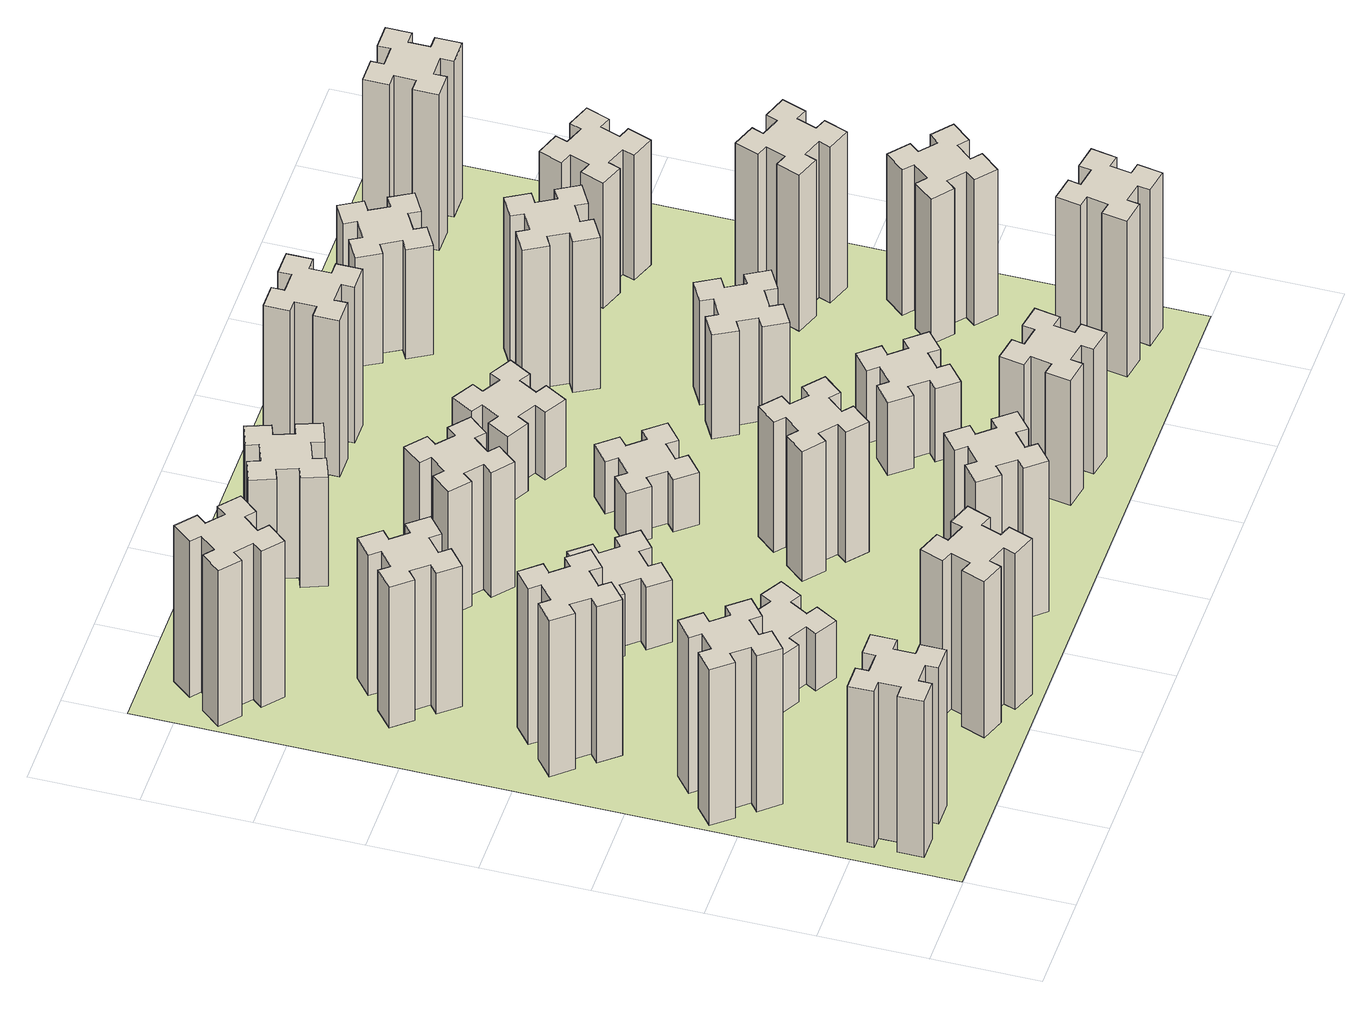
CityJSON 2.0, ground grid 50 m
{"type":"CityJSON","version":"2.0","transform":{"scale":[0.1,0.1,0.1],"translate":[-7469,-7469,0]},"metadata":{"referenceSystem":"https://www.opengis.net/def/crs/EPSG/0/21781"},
"CityObjects":{
"building1":{"type":"Building","attributes":{"class":"1000","function":"1000","usage":"1000","yearOfConstruction":2016,"roofType":"1000","measuredHeight":90,"storeysAboveGround":30,"storeysBelowGround":0},"geometry":[{"type":"Solid","lod":"1","boundaries":[[[[0,1,2,3,4,5,6,7,8,9,10,11,12,13,14,15,16,17,18,19]],[[17,16,20,21]],[[16,15,22,20]],[[15,14,23,22]],[[14,13,24,23]],[[13,12,25,24]],[[12,11,26,25]],[[11,10,27,26]],[[10,9,28,27]],[[9,8,29,28]],[[8,7,30,29]],[[7,6,31,30]],[[6,5,32,31]],[[5,4,33,32]],[[4,3,34,33]],[[3,2,35,34]],[[2,1,36,35]],[[1,0,37,36]],[[0,19,38,37]],[[19,18,39,38]],[[18,17,21,39]],[[24,25,26,27,28,29,30,31,32,33,34,35,36,37,38,39,21,20,22,23]]]]}]},
"building2":{"type":"Building","attributes":{"class":"1000","function":"1000","usage":"1000","yearOfConstruction":2016,"roofType":"1000","measuredHeight":90,"storeysAboveGround":30,"storeysBelowGround":0},"geometry":[{"type":"Solid","lod":"1","boundaries":[[[[40,41,42,43,44,45,46,47,48,49,50,51,52,53,54,55,56,57,58,59]],[[57,56,60,61]],[[56,55,62,60]],[[55,54,63,62]],[[54,53,64,63]],[[53,52,65,64]],[[52,51,66,65]],[[51,50,67,66]],[[50,49,68,67]],[[49,48,69,68]],[[48,47,70,69]],[[47,46,71,70]],[[46,45,72,71]],[[45,44,73,72]],[[44,43,74,73]],[[43,42,75,74]],[[42,41,76,75]],[[41,40,77,76]],[[40,59,78,77]],[[59,58,79,78]],[[58,57,61,79]],[[64,65,66,67,68,69,70,71,72,73,74,75,76,77,78,79,61,60,62,63]]]]}]},
"building3":{"type":"Building","attributes":{"class":"1000","function":"1000","usage":"1000","yearOfConstruction":2016,"roofType":"1000","measuredHeight":90,"storeysAboveGround":30,"storeysBelowGround":0},"geometry":[{"type":"Solid","lod":"1","boundaries":[[[[80,81,82,83,84,85,86,87,88,89,90,91,92,93,94,95,96,97,98,99]],[[97,96,100,101]],[[96,95,102,100]],[[95,94,103,102]],[[94,93,104,103]],[[93,92,105,104]],[[92,91,106,105]],[[91,90,107,106]],[[90,89,108,107]],[[89,88,109,108]],[[88,87,110,109]],[[87,86,111,110]],[[86,85,112,111]],[[85,84,113,112]],[[84,83,114,113]],[[83,82,115,114]],[[82,81,116,115]],[[81,80,117,116]],[[80,99,118,117]],[[99,98,119,118]],[[98,97,101,119]],[[104,105,106,107,108,109,110,111,112,113,114,115,116,117,118,119,101,100,102,103]]]]}]},
"building4":{"type":"Building","attributes":{"class":"1000","function":"1000","usage":"1000","yearOfConstruction":2016,"roofType":"1000","measuredHeight":90,"storeysAboveGround":30,"storeysBelowGround":0},"geometry":[{"type":"Solid","lod":"1","boundaries":[[[[120,121,122,123,124,125,126,127,128,129,130,131,132,133,134,135,136,137,138,139]],[[137,136,140,141]],[[136,135,142,140]],[[135,134,143,142]],[[134,133,144,143]],[[133,132,145,144]],[[132,131,146,145]],[[131,130,147,146]],[[130,129,148,147]],[[129,128,149,148]],[[128,127,150,149]],[[127,126,151,150]],[[126,125,152,151]],[[125,124,153,152]],[[124,123,154,153]],[[123,122,155,154]],[[122,121,156,155]],[[121,120,157,156]],[[120,139,158,157]],[[139,138,159,158]],[[138,137,141,159]],[[144,145,146,147,148,149,150,151,152,153,154,155,156,157,158,159,141,140,142,143]]]]}]},
"building5":{"type":"Building","attributes":{"class":"1000","function":"1000","usage":"1000","yearOfConstruction":2016,"roofType":"1000","measuredHeight":81,"storeysAboveGround":30,"storeysBelowGround":0},"geometry":[{"type":"Solid","lod":"1","boundaries":[[[[160,161,162,163,164,165,166,167,168,169,170,171,172,173,174,175,176,177,178,179]],[[177,176,180,181]],[[176,175,182,180]],[[175,174,183,182]],[[174,173,184,183]],[[173,172,185,184]],[[172,171,186,185]],[[171,170,187,186]],[[170,169,188,187]],[[169,168,189,188]],[[168,167,190,189]],[[167,166,191,190]],[[166,165,192,191]],[[165,164,193,192]],[[164,163,194,193]],[[163,162,195,194]],[[162,161,196,195]],[[161,160,197,196]],[[160,179,198,197]],[[179,178,199,198]],[[178,177,181,199]],[[184,185,186,187,188,189,190,191,192,193,194,195,196,197,198,199,181,180,182,183]]]]}]},
"building6":{"type":"Building","attributes":{"class":"1000","function":"1000","usage":"1000","yearOfConstruction":2016,"roofType":"1000","measuredHeight":90,"storeysAboveGround":30,"storeysBelowGround":0},"geometry":[{"type":"Solid","lod":"1","boundaries":[[[[200,201,202,203,204,205,206,207,208,209,210,211,212,213,214,215,216,217,218,219]],[[217,216,220,221]],[[216,215,222,220]],[[215,214,223,222]],[[214,213,224,223]],[[213,212,225,224]],[[212,211,226,225]],[[211,210,227,226]],[[210,209,228,227]],[[209,208,229,228]],[[208,207,230,229]],[[207,206,231,230]],[[206,205,232,231]],[[205,204,233,232]],[[204,203,234,233]],[[203,202,235,234]],[[202,201,236,235]],[[201,200,237,236]],[[200,219,238,237]],[[219,218,239,238]],[[218,217,221,239]],[[224,225,226,227,228,229,230,231,232,233,234,235,236,237,238,239,221,220,222,223]]]]}]},
"building7":{"type":"Building","attributes":{"class":"1000","function":"1000","usage":"1000","yearOfConstruction":2016,"roofType":"1000","measuredHeight":33,"storeysAboveGround":30,"storeysBelowGround":0},"geometry":[{"type":"Solid","lod":"1","boundaries":[[[[240,241,242,243,244,245,246,247,248,249,250,251,252,253,254,255,256,257,258,259]],[[257,256,260,261]],[[256,255,262,260]],[[255,254,263,262]],[[254,253,264,263]],[[253,252,265,264]],[[252,251,266,265]],[[251,250,267,266]],[[250,249,268,267]],[[249,248,269,268]],[[248,247,270,269]],[[247,246,271,270]],[[246,245,272,271]],[[245,244,273,272]],[[244,243,274,273]],[[243,242,275,274]],[[242,241,276,275]],[[241,240,277,276]],[[240,259,278,277]],[[259,258,279,278]],[[258,257,261,279]],[[264,265,266,267,268,269,270,271,272,273,274,275,276,277,278,279,261,260,262,263]]]]}]},
"building8":{"type":"Building","attributes":{"class":"1000","function":"1000","usage":"1000","yearOfConstruction":2016,"roofType":"1000","measuredHeight":36,"storeysAboveGround":30,"storeysBelowGround":0},"geometry":[{"type":"Solid","lod":"1","boundaries":[[[[280,281,282,283,284,285,286,287,288,289,290,291,292,293,294,295,296,297,298,299]],[[297,296,300,301]],[[296,295,302,300]],[[295,294,303,302]],[[294,293,304,303]],[[293,292,305,304]],[[292,291,306,305]],[[291,290,307,306]],[[290,289,308,307]],[[289,288,309,308]],[[288,287,310,309]],[[287,286,311,310]],[[286,285,312,311]],[[285,284,313,312]],[[284,283,314,313]],[[283,282,315,314]],[[282,281,316,315]],[[281,280,317,316]],[[280,299,318,317]],[[299,298,319,318]],[[298,297,301,319]],[[304,305,306,307,308,309,310,311,312,313,314,315,316,317,318,319,301,300,302,303]]]]}]},
"building9":{"type":"Building","attributes":{"class":"1000","function":"1000","usage":"1000","yearOfConstruction":2016,"roofType":"1000","measuredHeight":87,"storeysAboveGround":30,"storeysBelowGround":0},"geometry":[{"type":"Solid","lod":"1","boundaries":[[[[320,321,322,323,324,325,326,327,328,329,330,331,332,333,334,335,336,337,338,339]],[[337,336,340,341]],[[336,335,342,340]],[[335,334,343,342]],[[334,333,344,343]],[[333,332,345,344]],[[332,331,346,345]],[[331,330,347,346]],[[330,329,348,347]],[[329,328,349,348]],[[328,327,350,349]],[[327,326,351,350]],[[326,325,352,351]],[[325,324,353,352]],[[324,323,354,353]],[[323,322,355,354]],[[322,321,356,355]],[[321,320,357,356]],[[320,339,358,357]],[[339,338,359,358]],[[338,337,341,359]],[[344,345,346,347,348,349,350,351,352,353,354,355,356,357,358,359,341,340,342,343]]]]}]},
"building10":{"type":"Building","attributes":{"class":"1000","function":"1000","usage":"1000","yearOfConstruction":2016,"roofType":"1000","measuredHeight":72,"storeysAboveGround":30,"storeysBelowGround":0},"geometry":[{"type":"Solid","lod":"1","boundaries":[[[[360,361,362,363,364,365,366,367,368,369,370,371,372,373,374,375,376,377,378,379]],[[377,376,380,381]],[[376,375,382,380]],[[375,374,383,382]],[[374,373,384,383]],[[373,372,385,384]],[[372,371,386,385]],[[371,370,387,386]],[[370,369,388,387]],[[369,368,389,388]],[[368,367,390,389]],[[367,366,391,390]],[[366,365,392,391]],[[365,364,393,392]],[[364,363,394,393]],[[363,362,395,394]],[[362,361,396,395]],[[361,360,397,396]],[[360,379,398,397]],[[379,378,399,398]],[[378,377,381,399]],[[384,385,386,387,388,389,390,391,392,393,394,395,396,397,398,399,381,380,382,383]]]]}]},
"building11":{"type":"Building","attributes":{"class":"1000","function":"1000","usage":"1000","yearOfConstruction":2016,"roofType":"1000","measuredHeight":63,"storeysAboveGround":30,"storeysBelowGround":0},"geometry":[{"type":"Solid","lod":"1","boundaries":[[[[400,401,402,403,404,405,406,407,408,409,410,411,412,413,414,415,416,417,418,419]],[[417,416,420,421]],[[416,415,422,420]],[[415,414,423,422]],[[414,413,424,423]],[[413,412,425,424]],[[412,411,426,425]],[[411,410,427,426]],[[410,409,428,427]],[[409,408,429,428]],[[408,407,430,429]],[[407,406,431,430]],[[406,405,432,431]],[[405,404,433,432]],[[404,403,434,433]],[[403,402,435,434]],[[402,401,436,435]],[[401,400,437,436]],[[400,419,438,437]],[[419,418,439,438]],[[418,417,421,439]],[[424,425,426,427,428,429,430,431,432,433,434,435,436,437,438,439,421,420,422,423]]]]}]},
"building12":{"type":"Building","attributes":{"class":"1000","function":"1000","usage":"1000","yearOfConstruction":2016,"roofType":"1000","measuredHeight":75,"storeysAboveGround":30,"storeysBelowGround":0},"geometry":[{"type":"Solid","lod":"1","boundaries":[[[[440,441,442,443,444,445,446,447,448,449,450,451,452,453,454,455,456,457,458,459]],[[457,456,460,461]],[[456,455,462,460]],[[455,454,463,462]],[[454,453,464,463]],[[453,452,465,464]],[[452,451,466,465]],[[451,450,467,466]],[[450,449,468,467]],[[449,448,469,468]],[[448,447,470,469]],[[447,446,471,470]],[[446,445,472,471]],[[445,444,473,472]],[[444,443,474,473]],[[443,442,475,474]],[[442,441,476,475]],[[441,440,477,476]],[[440,459,478,477]],[[459,458,479,478]],[[458,457,461,479]],[[464,465,466,467,468,469,470,471,472,473,474,475,476,477,478,479,461,460,462,463]]]]}]},
"building13":{"type":"Building","attributes":{"class":"1000","function":"1000","usage":"1000","yearOfConstruction":2016,"roofType":"1000","measuredHeight":30,"storeysAboveGround":30,"storeysBelowGround":0},"geometry":[{"type":"Solid","lod":"1","boundaries":[[[[480,481,482,483,484,485,486,487,488,489,490,491,492,493,494,495,496,497,498,499]],[[497,496,500,501]],[[496,495,502,500]],[[495,494,503,502]],[[494,493,504,503]],[[493,492,505,504]],[[492,491,506,505]],[[491,490,507,506]],[[490,489,508,507]],[[489,488,509,508]],[[488,487,510,509]],[[487,486,511,510]],[[486,485,512,511]],[[485,484,513,512]],[[484,483,514,513]],[[483,482,515,514]],[[482,481,516,515]],[[481,480,517,516]],[[480,499,518,517]],[[499,498,519,518]],[[498,497,501,519]],[[504,505,506,507,508,509,510,511,512,513,514,515,516,517,518,519,501,500,502,503]]]]}]},
"building14":{"type":"Building","attributes":{"class":"1000","function":"1000","usage":"1000","yearOfConstruction":2016,"roofType":"1000","measuredHeight":72,"storeysAboveGround":30,"storeysBelowGround":0},"geometry":[{"type":"Solid","lod":"1","boundaries":[[[[520,521,522,523,524,525,526,527,528,529,530,531,532,533,534,535,536,537,538,539]],[[537,536,540,541]],[[536,535,542,540]],[[535,534,543,542]],[[534,533,544,543]],[[533,532,545,544]],[[532,531,546,545]],[[531,530,547,546]],[[530,529,548,547]],[[529,528,549,548]],[[528,527,550,549]],[[527,526,551,550]],[[526,525,552,551]],[[525,524,553,552]],[[524,523,554,553]],[[523,522,555,554]],[[522,521,556,555]],[[521,520,557,556]],[[520,539,558,557]],[[539,538,559,558]],[[538,537,541,559]],[[544,545,546,547,548,549,550,551,552,553,554,555,556,557,558,559,541,540,542,543]]]]}]},
"building15":{"type":"Building","attributes":{"class":"1000","function":"1000","usage":"1000","yearOfConstruction":2016,"roofType":"1000","measuredHeight":39,"storeysAboveGround":30,"storeysBelowGround":0},"geometry":[{"type":"Solid","lod":"1","boundaries":[[[[560,561,562,563,564,565,566,567,568,569,570,571,572,573,574,575,576,577,578,579]],[[577,576,580,581]],[[576,575,582,580]],[[575,574,583,582]],[[574,573,584,583]],[[573,572,585,584]],[[572,571,586,585]],[[571,570,587,586]],[[570,569,588,587]],[[569,568,589,588]],[[568,567,590,589]],[[567,566,591,590]],[[566,565,592,591]],[[565,564,593,592]],[[564,563,594,593]],[[563,562,595,594]],[[562,561,596,595]],[[561,560,597,596]],[[560,579,598,597]],[[579,578,599,598]],[[578,577,581,599]],[[584,585,586,587,588,589,590,591,592,593,594,595,596,597,598,599,581,580,582,583]]]]}]},
"building16":{"type":"Building","attributes":{"class":"1000","function":"1000","usage":"1000","yearOfConstruction":2016,"roofType":"1000","measuredHeight":90,"storeysAboveGround":30,"storeysBelowGround":0},"geometry":[{"type":"Solid","lod":"1","boundaries":[[[[600,601,602,603,604,605,606,607,608,609,610,611,612,613,614,615,616,617,618,619]],[[617,616,620,621]],[[616,615,622,620]],[[615,614,623,622]],[[614,613,624,623]],[[613,612,625,624]],[[612,611,626,625]],[[611,610,627,626]],[[610,609,628,627]],[[609,608,629,628]],[[608,607,630,629]],[[607,606,631,630]],[[606,605,632,631]],[[605,604,633,632]],[[604,603,634,633]],[[603,602,635,634]],[[602,601,636,635]],[[601,600,637,636]],[[600,619,638,637]],[[619,618,639,638]],[[618,617,621,639]],[[624,625,626,627,628,629,630,631,632,633,634,635,636,637,638,639,621,620,622,623]]]]}]},
"building17":{"type":"Building","attributes":{"class":"1000","function":"1000","usage":"1000","yearOfConstruction":2016,"roofType":"1000","measuredHeight":42,"storeysAboveGround":30,"storeysBelowGround":0},"geometry":[{"type":"Solid","lod":"1","boundaries":[[[[640,641,642,643,644,645,646,647,648,649,650,651,652,653,654,655,656,657,658,659]],[[657,656,660,661]],[[656,655,662,660]],[[655,654,663,662]],[[654,653,664,663]],[[653,652,665,664]],[[652,651,666,665]],[[651,650,667,666]],[[650,649,668,667]],[[649,648,669,668]],[[648,647,670,669]],[[647,646,671,670]],[[646,645,672,671]],[[645,644,673,672]],[[644,643,674,673]],[[643,642,675,674]],[[642,641,676,675]],[[641,640,677,676]],[[640,659,678,677]],[[659,658,679,678]],[[658,657,661,679]],[[664,665,666,667,668,669,670,671,672,673,674,675,676,677,678,679,661,660,662,663]]]]}]},
"building18":{"type":"Building","attributes":{"class":"1000","function":"1000","usage":"1000","yearOfConstruction":2016,"roofType":"1000","measuredHeight":60,"storeysAboveGround":30,"storeysBelowGround":0},"geometry":[{"type":"Solid","lod":"1","boundaries":[[[[680,681,682,683,684,685,686,687,688,689,690,691,692,693,694,695,696,697,698,699]],[[697,696,700,701]],[[696,695,702,700]],[[695,694,703,702]],[[694,693,704,703]],[[693,692,705,704]],[[692,691,706,705]],[[691,690,707,706]],[[690,689,708,707]],[[689,688,709,708]],[[688,687,710,709]],[[687,686,711,710]],[[686,685,712,711]],[[685,684,713,712]],[[684,683,714,713]],[[683,682,715,714]],[[682,681,716,715]],[[681,680,717,716]],[[680,699,718,717]],[[699,698,719,718]],[[698,697,701,719]],[[704,705,706,707,708,709,710,711,712,713,714,715,716,717,718,719,701,700,702,703]]]]}]},
"building19":{"type":"Building","attributes":{"class":"1000","function":"1000","usage":"1000","yearOfConstruction":2016,"roofType":"1000","measuredHeight":87,"storeysAboveGround":30,"storeysBelowGround":0},"geometry":[{"type":"Solid","lod":"1","boundaries":[[[[720,721,722,723,724,725,726,727,728,729,730,731,732,733,734,735,736,737,738,739]],[[737,736,740,741]],[[736,735,742,740]],[[735,734,743,742]],[[734,733,744,743]],[[733,732,745,744]],[[732,731,746,745]],[[731,730,747,746]],[[730,729,748,747]],[[729,728,749,748]],[[728,727,750,749]],[[727,726,751,750]],[[726,725,752,751]],[[725,724,753,752]],[[724,723,754,753]],[[723,722,755,754]],[[722,721,756,755]],[[721,720,757,756]],[[720,739,758,757]],[[739,738,759,758]],[[738,737,741,759]],[[744,745,746,747,748,749,750,751,752,753,754,755,756,757,758,759,741,740,742,743]]]]}]},
"building20":{"type":"Building","attributes":{"class":"1000","function":"1000","usage":"1000","yearOfConstruction":2016,"roofType":"1000","measuredHeight":90,"storeysAboveGround":30,"storeysBelowGround":0},"geometry":[{"type":"Solid","lod":"1","boundaries":[[[[760,761,762,763,764,765,766,767,768,769,770,771,772,773,774,775,776,777,778,779]],[[777,776,780,781]],[[776,775,782,780]],[[775,774,783,782]],[[774,773,784,783]],[[773,772,785,784]],[[772,771,786,785]],[[771,770,787,786]],[[770,769,788,787]],[[769,768,789,788]],[[768,767,790,789]],[[767,766,791,790]],[[766,765,792,791]],[[765,764,793,792]],[[764,763,794,793]],[[763,762,795,794]],[[762,761,796,795]],[[761,760,797,796]],[[760,779,798,797]],[[779,778,799,798]],[[778,777,781,799]],[[784,785,786,787,788,789,790,791,792,793,794,795,796,797,798,799,781,780,782,783]]]]}]},
"building21":{"type":"Building","attributes":{"class":"1000","function":"1000","usage":"1000","yearOfConstruction":2016,"roofType":"1000","measuredHeight":63,"storeysAboveGround":30,"storeysBelowGround":0},"geometry":[{"type":"Solid","lod":"1","boundaries":[[[[800,801,802,803,804,805,806,807,808,809,810,811,812,813,814,815,816,817,818,819]],[[817,816,820,821]],[[816,815,822,820]],[[815,814,823,822]],[[814,813,824,823]],[[813,812,825,824]],[[812,811,826,825]],[[811,810,827,826]],[[810,809,828,827]],[[809,808,829,828]],[[808,807,830,829]],[[807,806,831,830]],[[806,805,832,831]],[[805,804,833,832]],[[804,803,834,833]],[[803,802,835,834]],[[802,801,836,835]],[[801,800,837,836]],[[800,819,838,837]],[[819,818,839,838]],[[818,817,821,839]],[[824,825,826,827,828,829,830,831,832,833,834,835,836,837,838,839,821,820,822,823]]]]}]},
"building22":{"type":"Building","attributes":{"class":"1000","function":"1000","usage":"1000","yearOfConstruction":2016,"roofType":"1000","measuredHeight":84,"storeysAboveGround":30,"storeysBelowGround":0},"geometry":[{"type":"Solid","lod":"1","boundaries":[[[[840,841,842,843,844,845,846,847,848,849,850,851,852,853,854,855,856,857,858,859]],[[857,856,860,861]],[[856,855,862,860]],[[855,854,863,862]],[[854,853,864,863]],[[853,852,865,864]],[[852,851,866,865]],[[851,850,867,866]],[[850,849,868,867]],[[849,848,869,868]],[[848,847,870,869]],[[847,846,871,870]],[[846,845,872,871]],[[845,844,873,872]],[[844,843,874,873]],[[843,842,875,874]],[[842,841,876,875]],[[841,840,877,876]],[[840,859,878,877]],[[859,858,879,878]],[[858,857,861,879]],[[864,865,866,867,868,869,870,871,872,873,874,875,876,877,878,879,861,860,862,863]]]]}]},
"building23":{"type":"Building","attributes":{"class":"1000","function":"1000","usage":"1000","yearOfConstruction":2016,"roofType":"1000","measuredHeight":90,"storeysAboveGround":30,"storeysBelowGround":0},"geometry":[{"type":"Solid","lod":"1","boundaries":[[[[880,881,882,883,884,885,886,887,888,889,890,891,892,893,894,895,896,897,898,899]],[[897,896,900,901]],[[896,895,902,900]],[[895,894,903,902]],[[894,893,904,903]],[[893,892,905,904]],[[892,891,906,905]],[[891,890,907,906]],[[890,889,908,907]],[[889,888,909,908]],[[888,887,910,909]],[[887,886,911,910]],[[886,885,912,911]],[[885,884,913,912]],[[884,883,914,913]],[[883,882,915,914]],[[882,881,916,915]],[[881,880,917,916]],[[880,899,918,917]],[[899,898,919,918]],[[898,897,901,919]],[[904,905,906,907,908,909,910,911,912,913,914,915,916,917,918,919,901,900,902,903]]]]}]},
"building24":{"type":"Building","attributes":{"class":"1000","function":"1000","usage":"1000","yearOfConstruction":2016,"roofType":"1000","measuredHeight":72,"storeysAboveGround":30,"storeysBelowGround":0},"geometry":[{"type":"Solid","lod":"1","boundaries":[[[[920,921,922,923,924,925,926,927,928,929,930,931,932,933,934,935,936,937,938,939]],[[937,936,940,941]],[[936,935,942,940]],[[935,934,943,942]],[[934,933,944,943]],[[933,932,945,944]],[[932,931,946,945]],[[931,930,947,946]],[[930,929,948,947]],[[929,928,949,948]],[[928,927,950,949]],[[927,926,951,950]],[[926,925,952,951]],[[925,924,953,952]],[[924,923,954,953]],[[923,922,955,954]],[[922,921,956,955]],[[921,920,957,956]],[[920,939,958,957]],[[939,938,959,958]],[[938,937,941,959]],[[944,945,946,947,948,949,950,951,952,953,954,955,956,957,958,959,941,940,942,943]]]]}]},
"building25":{"type":"Building","attributes":{"class":"1000","function":"1000","usage":"1000","yearOfConstruction":2016,"roofType":"1000","measuredHeight":90,"storeysAboveGround":30,"storeysBelowGround":0},"geometry":[{"type":"Solid","lod":"1","boundaries":[[[[960,961,962,963,964,965,966,967,968,969,970,971,972,973,974,975,976,977,978,979]],[[977,976,980,981]],[[976,975,982,980]],[[975,974,983,982]],[[974,973,984,983]],[[973,972,985,984]],[[972,971,986,985]],[[971,970,987,986]],[[970,969,988,987]],[[969,968,989,988]],[[968,967,990,989]],[[967,966,991,990]],[[966,965,992,991]],[[965,964,993,992]],[[964,963,994,993]],[[963,962,995,994]],[[962,961,996,995]],[[961,960,997,996]],[[960,979,998,997]],[[979,978,999,998]],[[978,977,981,999]],[[984,985,986,987,988,989,990,991,992,993,994,995,996,997,998,999,981,980,982,983]]]]}]},
"landuse1":{"type":"LandUse","attributes":{"name":"plot1","function":"1010"},"geometry":[{"type":"MultiSurface","lod":"1","boundaries":[[[1000,1001,1002,1003]]]}]}
},
"vertices":[
[165,425,0],[165,325,0],[105,325,0],[105,205,0],[225,205,0],[225,265,0],[325,265,0],[325,205,0],[445,205,0],[445,325,0],[385,325,0],[385,425,0],[445,425,0],[445,545,0],[325,545,0],[325,485,0],[225,485,0],[225,545,0],[105,545,0],[105,425,0],[225,485,900],[225,545,900],[325,485,900],[325,545,900],[445,545,900],[445,425,900],[385,425,900],[385,325,900],[445,325,900],[445,205,900],[325,205,900],[325,265,900],[225,265,900],[225,205,900],[105,205,900],[105,325,900],[165,325,900],[165,425,900],[105,425,900],[105,545,900],
[392,1148,0],[327,1224,0],[373,1263,0],[296,1355,0],[204,1278,0],[243,1232,0],[166,1167,0],[128,1213,0],[36,1136,0],[113,1044,0],[159,1083,0],[223,1006,0],[177,968,0],[254,876,0],[346,953,0],[308,999,0],[384,1063,0],[423,1017,0],[515,1094,0],[438,1186,0],[384,1063,900],[423,1017,900],[308,999,900],[346,953,900],[254,876,900],[177,968,900],[223,1006,900],[159,1083,900],[113,1044,900],[36,1136,900],[128,1213,900],[166,1167,900],[243,1232,900],[204,1278,900],[296,1355,900],[373,1263,900],[327,1224,900],[392,1148,900],[438,1186,900],[515,1094,900],
[492,1888,0],[427,1964,0],[473,2003,0],[396,2095,0],[304,2018,0],[343,1972,0],[266,1907,0],[228,1953,0],[136,1876,0],[213,1784,0],[259,1823,0],[323,1746,0],[277,1708,0],[354,1616,0],[446,1693,0],[408,1739,0],[484,1803,0],[523,1757,0],[615,1834,0],[538,1926,0],[484,1803,900],[523,1757,900],[408,1739,900],[446,1693,900],[354,1616,900],[277,1708,900],[323,1746,900],[259,1823,900],[213,1784,900],[136,1876,900],[228,1953,900],[266,1907,900],[343,1972,900],[304,2018,900],[396,2095,900],[473,2003,900],[427,1964,900],[492,1888,900],[538,1926,900],[615,1834,900],
[1029,360,0],[995,266,0],[939,287,0],[897,174,0],[1010,133,0],[1031,189,0],[1125,155,0],[1104,99,0],[1217,57,0],[1258,170,0],[1202,191,0],[1236,285,0],[1292,264,0],[1333,377,0],[1220,418,0],[1200,362,0],[1106,396,0],[1127,452,0],[1014,493,0],[973,380,0],[1106,396,900],[1127,452,900],[1200,362,900],[1220,418,900],[1333,377,900],[1292,264,900],[1236,285,900],[1202,191,900],[1258,170,900],[1217,57,900],[1104,99,900],[1125,155,900],[1031,189,900],[1010,133,900],[897,174,900],[939,287,900],[995,266,900],[1029,360,900],[973,380,900],[1014,493,900],
[443,2712,0],[366,2647,0],[328,2693,0],[236,2616,0],[313,2524,0],[359,2563,0],[423,2486,0],[377,2448,0],[454,2356,0],[546,2433,0],[508,2479,0],[584,2543,0],[623,2497,0],[715,2574,0],[638,2666,0],[592,2628,0],[527,2704,0],[573,2743,0],[496,2835,0],[404,2758,0],[527,2704,810],[573,2743,810],[592,2628,810],[638,2666,810],[715,2574,810],[623,2497,810],[584,2543,810],[508,2479,810],[546,2433,810],[454,2356,810],[377,2448,810],[423,2486,810],[359,2563,810],[313,2524,810],[236,2616,810],[328,2693,810],[366,2647,810],[443,2712,810],[404,2758,810],[496,2835,810],
[384,3387,0],[308,3452,0],[346,3498,0],[254,3575,0],[177,3483,0],[223,3444,0],[159,3368,0],[113,3406,0],[36,3314,0],[128,3237,0],[166,3283,0],[243,3219,0],[204,3173,0],[296,3096,0],[373,3188,0],[327,3226,0],[392,3303,0],[438,3264,0],[515,3356,0],[423,3433,0],[392,3303,900],[438,3264,900],[327,3226,900],[373,3188,900],[296,3096,900],[204,3173,900],[243,3219,900],[166,3283,900],[128,3237,900],[36,3314,900],[113,3406,900],[159,3368,900],[223,3444,900],[177,3483,900],[254,3575,900],[346,3498,900],[308,3452,900],[384,3387,900],[423,3433,900],[515,3356,900],
[1086,1017,0],[1136,1104,0],[1188,1074,0],[1248,1178,0],[1144,1238,0],[1114,1186,0],[1027,1236,0],[1057,1288,0],[953,1348,0],[893,1244,0],[945,1214,0],[895,1127,0],[843,1157,0],[783,1053,0],[887,993,0],[917,1045,0],[1004,995,0],[974,943,0],[1078,883,0],[1138,987,0],[1004,995,330],[974,943,330],[917,1045,330],[887,993,330],[783,1053,330],[843,1157,330],[895,1127,330],[945,1214,330],[893,1244,330],[953,1348,330],[1057,1288,330],[1027,1236,330],[1114,1186,330],[1144,1238,330],[1248,1178,330],[1188,1074,330],[1136,1104,330],[1086,1017,330],[1138,987,330],[1078,883,330],
[1083,1972,0],[1006,1907,0],[968,1953,0],[876,1876,0],[953,1784,0],[999,1823,0],[1063,1746,0],[1017,1708,0],[1094,1616,0],[1186,1693,0],[1148,1739,0],[1224,1803,0],[1263,1757,0],[1355,1834,0],[1278,1926,0],[1232,1888,0],[1167,1964,0],[1213,2003,0],[1136,2095,0],[1044,2018,0],[1167,1964,360],[1213,2003,360],[1232,1888,360],[1278,1926,360],[1355,1834,360],[1263,1757,360],[1224,1803,360],[1148,1739,360],[1186,1693,360],[1094,1616,360],[1017,1708,360],[1063,1746,360],[999,1823,360],[953,1784,360],[876,1876,360],[968,1953,360],[1006,1907,360],[1083,1972,360],[1044,2018,360],[1136,2095,360],
[1639,343,0],[1703,266,0],[1657,228,0],[1734,136,0],[1826,213,0],[1788,259,0],[1864,323,0],[1903,277,0],[1995,354,0],[1918,446,0],[1872,408,0],[1807,484,0],[1853,523,0],[1776,615,0],[1684,538,0],[1723,492,0],[1646,427,0],[1608,473,0],[1516,396,0],[1593,304,0],[1646,427,870],[1608,473,870],[1723,492,870],[1684,538,870],[1776,615,870],[1853,523,870],[1807,484,870],[1872,408,870],[1918,446,870],[1995,354,870],[1903,277,870],[1864,323,870],[1788,259,870],[1826,213,870],[1734,136,870],[1657,228,870],[1703,266,870],[1639,343,870],[1593,304,870],[1516,396,870],
[1267,2486,0],[1332,2563,0],[1378,2524,0],[1455,2616,0],[1363,2693,0],[1324,2647,0],[1248,2712,0],[1286,2758,0],[1194,2835,0],[1117,2743,0],[1163,2704,0],[1099,2628,0],[1053,2666,0],[976,2574,0],[1068,2497,0],[1106,2543,0],[1183,2479,0],[1144,2433,0],[1236,2356,0],[1313,2448,0],[1183,2479,720],[1144,2433,720],[1106,2543,720],[1068,2497,720],[976,2574,720],[1053,2666,720],[1099,2628,720],[1163,2704,720],[1117,2743,720],[1194,2835,720],[1286,2758,720],[1248,2712,720],[1324,2647,720],[1363,2693,720],[1455,2616,720],[1378,2524,720],[1332,2563,720],[1267,2486,720],[1313,2448,720],[1236,2356,720],
[1125,3456,0],[1031,3422,0],[1010,3478,0],[897,3437,0],[939,3324,0],[995,3345,0],[1029,3251,0],[973,3230,0],[1014,3117,0],[1127,3159,0],[1106,3215,0],[1200,3249,0],[1220,3193,0],[1333,3234,0],[1292,3347,0],[1236,3326,0],[1202,3420,0],[1258,3440,0],[1217,3553,0],[1104,3512,0],[1202,3420,630],[1258,3440,630],[1236,3326,630],[1292,3347,630],[1333,3234,630],[1220,3193,630],[1200,3249,630],[1106,3215,630],[1127,3159,630],[1014,3117,630],[973,3230,630],[1029,3251,630],[995,3345,630],[939,3324,630],[897,3437,630],[1010,3478,630],[1031,3422,630],[1125,3456,630],[1104,3512,630],[1217,3553,630],
[1803,1324,0],[1739,1248,0],[1693,1286,0],[1616,1194,0],[1708,1117,0],[1746,1163,0],[1823,1099,0],[1784,1053,0],[1876,976,0],[1953,1068,0],[1907,1106,0],[1972,1183,0],[2018,1144,0],[2095,1236,0],[2003,1313,0],[1964,1267,0],[1888,1332,0],[1926,1378,0],[1834,1455,0],[1757,1363,0],[1888,1332,750],[1926,1378,750],[1964,1267,750],[2003,1313,750],[2095,1236,750],[2018,1144,750],[1972,1183,750],[1907,1106,750],[1953,1068,750],[1876,976,750],[1784,1053,750],[1823,1099,750],[1746,1163,750],[1708,1117,750],[1616,1194,750],[1693,1286,750],[1739,1248,750],[1803,1324,750],[1757,1363,750],[1834,1455,750],
[1972,1988,0],[1907,2064,0],[1953,2103,0],[1876,2195,0],[1784,2118,0],[1823,2072,0],[1746,2007,0],[1708,2053,0],[1616,1976,0],[1693,1884,0],[1739,1923,0],[1803,1846,0],[1757,1808,0],[1834,1716,0],[1926,1793,0],[1888,1839,0],[1964,1903,0],[2003,1857,0],[2095,1934,0],[2018,2026,0],[1964,1903,300],[2003,1857,300],[1888,1839,300],[1926,1793,300],[1834,1716,300],[1757,1808,300],[1803,1846,300],[1739,1923,300],[1693,1884,300],[1616,1976,300],[1708,2053,300],[1746,2007,300],[1823,2072,300],[1784,2118,300],[1876,2195,300],[1953,2103,300],[1907,2064,300],[1972,1988,300],[2018,2026,300],[2095,1934,300],
[2496,444,0],[2478,345,0],[2419,356,0],[2398,237,0],[2517,217,0],[2527,276,0],[2625,258,0],[2615,199,0],[2733,178,0],[2754,297,0],[2695,307,0],[2712,405,0],[2771,395,0],[2792,513,0],[2674,534,0],[2664,475,0],[2565,492,0],[2576,551,0],[2457,572,0],[2437,454,0],[2565,492,720],[2576,551,720],[2664,475,720],[2674,534,720],[2792,513,720],[2771,395,720],[2712,405,720],[2695,307,720],[2754,297,720],[2733,178,720],[2615,199,720],[2625,258,720],[2527,276,720],[2517,217,720],[2398,237,720],[2419,356,720],[2478,345,720],[2496,444,720],[2437,454,720],[2457,572,720],
[2026,2497,0],[2076,2584,0],[2128,2554,0],[2188,2658,0],[2084,2718,0],[2054,2666,0],[1967,2716,0],[1997,2768,0],[1893,2828,0],[1833,2724,0],[1885,2694,0],[1835,2607,0],[1783,2637,0],[1723,2533,0],[1827,2473,0],[1857,2525,0],[1944,2475,0],[1914,2423,0],[2018,2363,0],[2078,2467,0],[1944,2475,390],[1914,2423,390],[1857,2525,390],[1827,2473,390],[1723,2533,390],[1783,2637,390],[1835,2607,390],[1885,2694,390],[1833,2724,390],[1893,2828,390],[1997,2768,390],[1967,2716,390],[2054,2666,390],[2084,2718,390],[2188,2658,390],[2128,2554,390],[2076,2584,390],[2026,2497,390],[2078,2467,390],[2018,2363,390],
[1965,3385,0],[1965,3485,0],[2025,3485,0],[2025,3605,0],[1905,3605,0],[1905,3545,0],[1805,3545,0],[1805,3605,0],[1685,3605,0],[1685,3485,0],[1745,3485,0],[1745,3385,0],[1685,3385,0],[1685,3265,0],[1805,3265,0],[1805,3325,0],[1905,3325,0],[1905,3265,0],[2025,3265,0],[2025,3385,0],[1905,3325,900],[1905,3265,900],[1805,3325,900],[1805,3265,900],[1685,3265,900],[1685,3385,900],[1745,3385,900],[1745,3485,900],[1685,3485,900],[1685,3605,900],[1805,3605,900],[1805,3545,900],[1905,3545,900],[1905,3605,900],[2025,3605,900],[2025,3485,900],[1965,3485,900],[1965,3385,900],[2025,3385,900],[2025,3265,900],
[2563,1132,0],[2486,1067,0],[2448,1113,0],[2356,1036,0],[2433,944,0],[2479,983,0],[2543,906,0],[2497,868,0],[2574,776,0],[2666,853,0],[2628,899,0],[2704,963,0],[2743,917,0],[2835,994,0],[2758,1086,0],[2712,1048,0],[2647,1124,0],[2693,1163,0],[2616,1255,0],[2524,1178,0],[2647,1124,420],[2693,1163,420],[2712,1048,420],[2758,1086,420],[2835,994,420],[2743,917,420],[2704,963,420],[2628,899,420],[2666,853,420],[2574,776,420],[2497,868,420],[2543,906,420],[2479,983,420],[2433,944,420],[2356,1036,420],[2448,1113,420],[2486,1067,420],[2563,1132,420],[2524,1178,420],[2616,1255,420],
[2475,1744,0],[2525,1657,0],[2473,1627,0],[2533,1523,0],[2637,1583,0],[2607,1635,0],[2694,1685,0],[2724,1633,0],[2828,1693,0],[2768,1797,0],[2716,1767,0],[2666,1854,0],[2718,1884,0],[2658,1988,0],[2554,1928,0],[2584,1876,0],[2497,1826,0],[2467,1878,0],[2363,1818,0],[2423,1714,0],[2497,1826,600],[2467,1878,600],[2584,1876,600],[2554,1928,600],[2658,1988,600],[2718,1884,600],[2666,1854,600],[2716,1767,600],[2768,1797,600],[2828,1693,600],[2724,1633,600],[2694,1685,600],[2607,1635,600],[2637,1583,600],[2533,1523,600],[2473,1627,600],[2525,1657,600],[2475,1744,600],[2423,1714,600],[2363,1818,600],
[2607,2475,0],[2694,2525,0],[2724,2473,0],[2828,2533,0],[2768,2637,0],[2716,2607,0],[2666,2694,0],[2718,2724,0],[2658,2828,0],[2554,2768,0],[2584,2716,0],[2497,2666,0],[2467,2718,0],[2363,2658,0],[2423,2554,0],[2475,2584,0],[2525,2497,0],[2473,2467,0],[2533,2363,0],[2637,2423,0],[2525,2497,870],[2473,2467,870],[2475,2584,870],[2423,2554,870],[2363,2658,870],[2467,2718,870],[2497,2666,870],[2584,2716,870],[2554,2768,870],[2658,2828,870],[2718,2724,870],[2666,2694,870],[2716,2607,870],[2768,2637,870],[2828,2533,870],[2724,2473,870],[2694,2525,870],[2607,2475,870],[2637,2423,870],[2533,2363,870],
[3504,475,0],[3405,492,0],[3416,551,0],[3297,572,0],[3277,454,0],[3336,444,0],[3318,345,0],[3259,356,0],[3238,237,0],[3357,217,0],[3367,276,0],[3465,258,0],[3455,199,0],[3573,178,0],[3594,297,0],[3535,307,0],[3552,405,0],[3611,395,0],[3632,513,0],[3514,534,0],[3552,405,900],[3611,395,900],[3535,307,900],[3594,297,900],[3573,178,900],[3455,199,900],[3465,258,900],[3367,276,900],[3357,217,900],[3238,237,900],[3259,356,900],[3318,345,900],[3336,444,900],[3277,454,900],[3297,572,900],[3416,551,900],[3405,492,900],[3504,475,900],[3514,534,900],[3632,513,900],
[2716,3347,0],[2666,3434,0],[2718,3464,0],[2658,3568,0],[2554,3508,0],[2584,3456,0],[2497,3406,0],[2467,3458,0],[2363,3398,0],[2423,3294,0],[2475,3324,0],[2525,3237,0],[2473,3207,0],[2533,3103,0],[2637,3163,0],[2607,3215,0],[2694,3265,0],[2724,3213,0],[2828,3273,0],[2768,3377,0],[2694,3265,630],[2724,3213,630],[2607,3215,630],[2637,3163,630],[2533,3103,630],[2473,3207,630],[2525,3237,630],[2475,3324,630],[2423,3294,630],[2363,3398,630],[2467,3458,630],[2497,3406,630],[2584,3456,630],[2554,3508,630],[2658,3568,630],[2718,3464,630],[2666,3434,630],[2716,3347,630],[2768,3377,630],[2828,3273,630],
[3487,1006,0],[3552,1083,0],[3598,1044,0],[3675,1136,0],[3583,1213,0],[3544,1167,0],[3468,1232,0],[3506,1278,0],[3414,1355,0],[3337,1263,0],[3383,1224,0],[3319,1148,0],[3273,1186,0],[3196,1094,0],[3288,1017,0],[3326,1063,0],[3403,999,0],[3364,953,0],[3456,876,0],[3533,968,0],[3403,999,840],[3364,953,840],[3326,1063,840],[3288,1017,840],[3196,1094,840],[3273,1186,840],[3319,1148,840],[3383,1224,840],[3337,1263,840],[3414,1355,840],[3506,1278,840],[3468,1232,840],[3544,1167,840],[3583,1213,840],[3675,1136,840],[3598,1044,840],[3552,1083,840],[3487,1006,840],[3533,968,840],[3456,876,840],
[3420,1842,0],[3326,1876,0],[3347,1932,0],[3234,1973,0],[3193,1860,0],[3249,1840,0],[3215,1746,0],[3159,1767,0],[3117,1654,0],[3230,1613,0],[3251,1669,0],[3345,1635,0],[3324,1579,0],[3437,1537,0],[3478,1650,0],[3422,1671,0],[3456,1765,0],[3512,1744,0],[3553,1857,0],[3440,1898,0],[3456,1765,900],[3512,1744,900],[3422,1671,900],[3478,1650,900],[3437,1537,900],[3324,1579,900],[3345,1635,900],[3251,1669,900],[3230,1613,900],[3117,1654,900],[3159,1767,900],[3215,1746,900],[3249,1840,900],[3193,1860,900],[3234,1973,900],[3347,1932,900],[3326,1876,900],[3420,1842,900],[3440,1898,900],[3553,1857,900],
[3320,2682,0],[3226,2716,0],[3247,2772,0],[3134,2813,0],[3093,2700,0],[3149,2680,0],[3115,2586,0],[3059,2607,0],[3017,2494,0],[3130,2453,0],[3151,2509,0],[3245,2475,0],[3224,2419,0],[3337,2377,0],[3378,2490,0],[3322,2511,0],[3356,2605,0],[3412,2584,0],[3453,2697,0],[3340,2738,0],[3356,2605,720],[3412,2584,720],[3322,2511,720],[3378,2490,720],[3337,2377,720],[3224,2419,720],[3245,2475,720],[3151,2509,720],[3130,2453,720],[3017,2494,720],[3059,2607,720],[3115,2586,720],[3149,2680,720],[3093,2700,720],[3134,2813,720],[3247,2772,720],[3226,2716,720],[3320,2682,720],[3340,2738,720],[3453,2697,720],
[3285,3325,0],[3385,3325,0],[3385,3265,0],[3505,3265,0],[3505,3385,0],[3445,3385,0],[3445,3485,0],[3505,3485,0],[3505,3605,0],[3385,3605,0],[3385,3545,0],[3285,3545,0],[3285,3605,0],[3165,3605,0],[3165,3485,0],[3225,3485,0],[3225,3385,0],[3165,3385,0],[3165,3265,0],[3285,3265,0],[3225,3385,900],[3165,3385,900],[3225,3485,900],[3165,3485,900],[3165,3605,900],[3285,3605,900],[3285,3545,900],[3385,3545,900],[3385,3605,900],[3505,3605,900],[3505,3485,900],[3445,3485,900],[3445,3385,900],[3505,3385,900],[3505,3265,900],[3385,3265,900],[3385,3325,900],[3285,3325,900],[3285,3265,900],[3165,3265,900],
[5,3705,0],[3705,3705,0],[3705,5,0],[5,5,0]
]}
